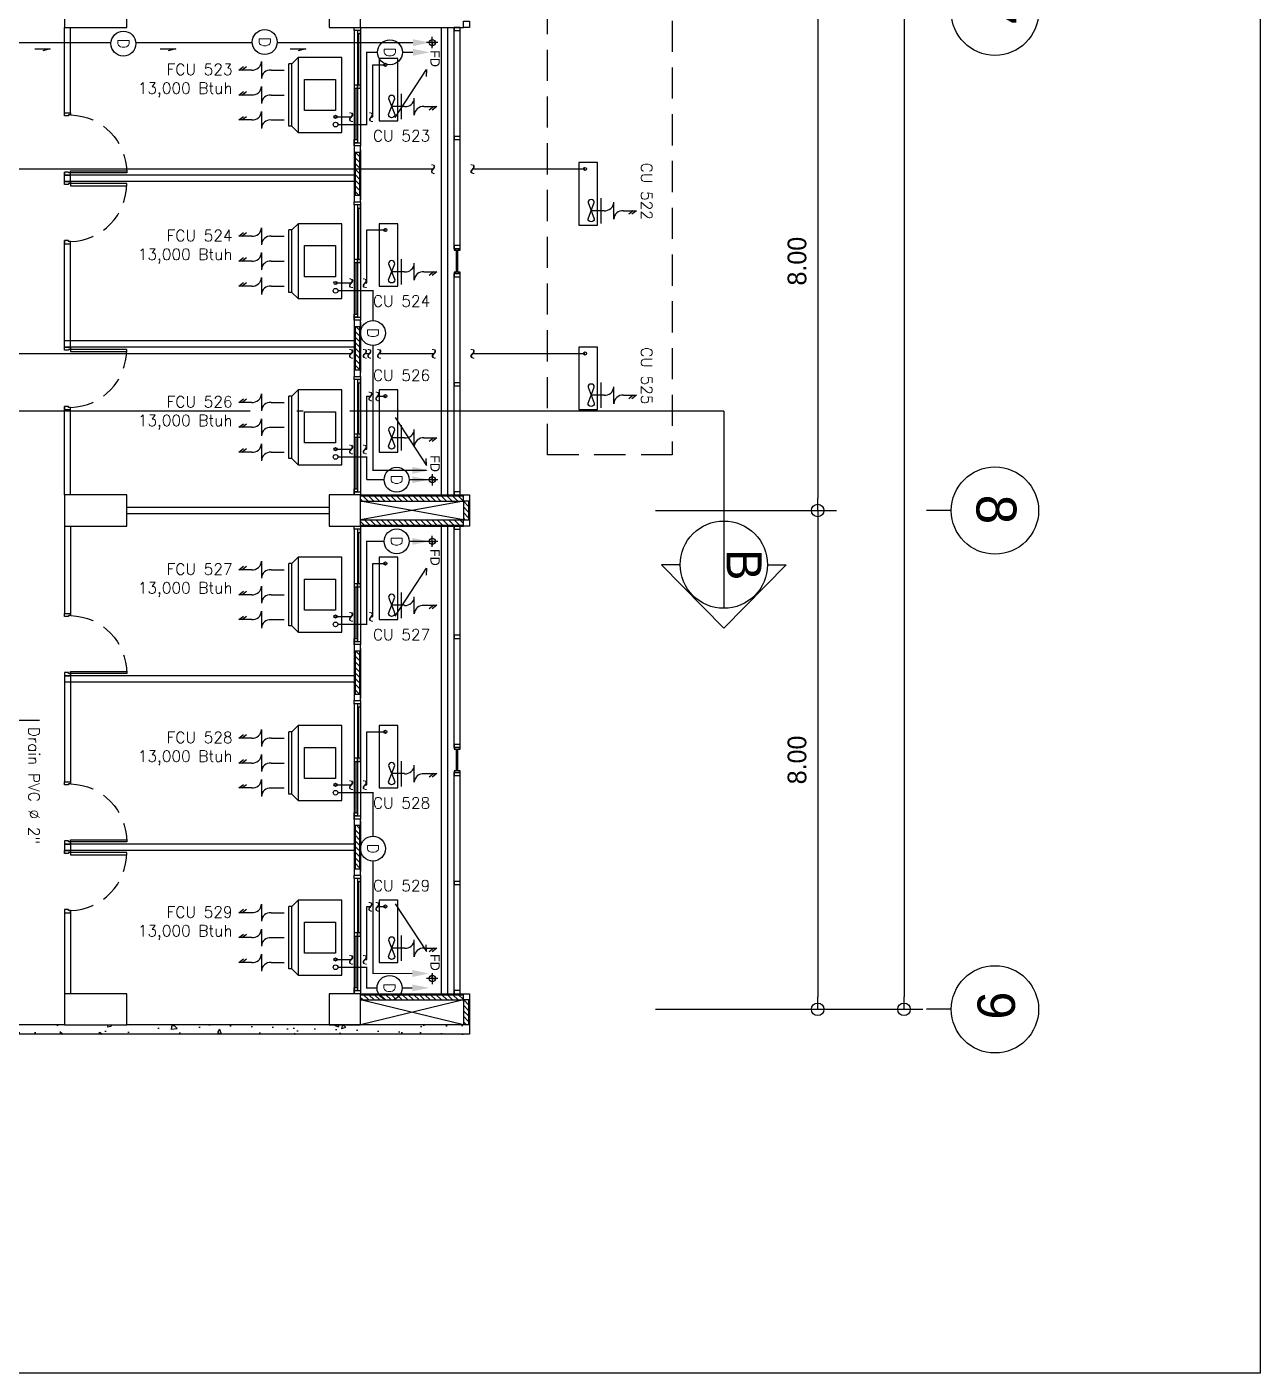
# Model space of a CAD drawing. Header units: millimetres. Extents: x -398 to 816, y -1 to 208.
# Drawn here: x 536.08 to 555.85, y 130.75 to 152.34 of the extents above; entities that cross this region are included whole.
import ezdxf
from ezdxf.enums import TextEntityAlignment as Align

# ---------------------------------------------------------------- set-up
doc = ezdxf.new("R2010")
doc.units = ezdxf.units.MM
doc.linetypes.add('ACAD_ISO04W100', pattern=[30, 24, -3, 0, -3])
doc.linetypes.add('DASHED', pattern=[0.75, 0.5, -0.25])
for name, color, linetype in [('AA_Column', 5, 'Continuous'), ('AA_Dim', 6, 'Continuous'), ('AA_Dim2', 6, 'Continuous'), ('AA_Door', 3, 'Continuous'), ('AA_FD', 6, 'Continuous'), ('AA_Floor', 31, 'Continuous'), ('AA_Hatch', 8, 'Continuous'), ('AA_Wall', 1, 'Continuous'), ('AA_Window', 4, 'Continuous'), ('AC DRAIN', 240, 'Continuous'), ('AC FCU', 221, 'Continuous'), ('AC LINE', 171, 'Continuous')]:
    doc.layers.add(name, color=color, linetype=linetype)
doc.styles.add('E140', font='vit-s.shx', dxfattribs={"height": 3.2})
doc.styles.add('Romand', font='romand.shx')
doc.styles.add('Romans', font='romans.shx')
doc.styles.get("Standard").update_dxf_attribs({"font": 'vit-s.shx'})
doc.styles.add('style2', font='vit-s.shx', dxfattribs={"height": 3.2})
doc.styles.add('VIT-S', font='vit-s.shx')
doc.dimstyles.new('overall', dxfattribs={"dimtxt": 0.25, "dimasz": 0.15, "dimexe": 0.3, "dimexo": 0.3, "dimgap": 0.18, "dimtad": 1, "dimzin": 0, "dimdsep": 46, "dimtxsty": 'Standard', "dimblk": 'ORIGIN', "dimcen": 0.015, "dimclrd": 256, "dimclre": 256, "dimclrt": 2, "dimadec": 0, "dimazin": 0, "dimtfac": 1, "dimtofl": 0, "dimtmove": 0, "dimatfit": 3, "dimldrblk": 'OPEN90', "dimfxl": 0, "dimtolj": 1, "dimtzin": 0, "dimarcsym": 0})
pattern_1 = [(315, (23.87015, 1262.65468), (0.0449012806, 0.0449012806), [])]

# ---------------------------------------------------------------- blocks, each defined once
blk = doc.blocks.new('door_90')
at = {"layer": 'AA_Door', "color": 9}
blk.add_lwpolyline([(0.07, 0.1), (0.07, 1), (0.035, 1), (0.035, 0.1)], close=True, dxfattribs=at)
for points in [[(0, 0), (0, 0.1), (0.035, 0.1), (0.035, 0.065), (0.05, 0.065), (0.05, 0), (0, 0)], [(1, 0), (1, 0.1), (0.965, 0.1), (0.965, 0.065), (0.95, 0.065), (0.95, 0), (1, 0)]]:
    blk.add_lwpolyline(points, dxfattribs=at)
at = {"layer": 'AA_Door', "color": 9, "linetype": 'DASHED', "ltscale": 0.75}
blk.add_arc((0.043, 0.077), 0.923, 1.5795, 90.5293, dxfattribs=at)
blk = doc.blocks.new('AC')
at = {"layer": 'AC FCU', "color": 8}
for p, q in [((-0.4, 1.651), (-0.342, 1.578)), ((-0.4, 1.444), (-0.4, 1.651)), ((-0.4, 1.601), (-0.342, 1.528)), ((0, 1.444), (0, 1.651)), ((0, 1.651), (0.058, 1.578)), ((0, 1.601), (0.058, 1.528)), ((0.4, 1.651), (0.458, 1.578)), ((0.4, 1.444), (0.4, 1.651)), ((0.4, 1.601), (0.458, 1.528)), ((-0.264, 1.289), (-0.536, 1.289)), ((-0.4, 1.134), (-0.4, 0.926)), ((0.136, 1.289), (-0.136, 1.289)), ((0, 1.134), (0, 0.926)), ((0.536, 1.289), (0.264, 1.289)), ((0.4, 1.134), (0.4, 0.926))]:
    blk.add_line(p, q, dxfattribs=at)
at = {"layer": 'AC FCU'}
for p, q in [((-0.5, 0.8), (-0.6, 0.7)), ((-0.5, 0.8), (-0.5, 0.85)), ((-0.5, 0.85), (0.5, 0.85)), ((-0.5, 0.8), (0.5, 0.8)), ((0.5, 0.8), (0.5, 0.85)), ((0.5, 0.8), (0.6, 0.7))]:
    blk.add_line(p, q, dxfattribs=at)
blk.add_lwpolyline([(-0.6, 0), (0.6, 0), (0.6, 0.7), (-0.6, 0.7)], close=True, dxfattribs=at)
at = {"layer": 'AC FCU', "color": 8}
blk.add_lwpolyline([(-0.25, 0.1), (-0.25, 0.6), (0.25, 0.6), (0.25, 0.1)], close=True, dxfattribs=at)
at = {"layer": 'AC FCU'}
blk.add_circle((-0.35, 0.1), 0.025, dxfattribs=at)
at = {"layer": 'AC FCU', "color": 8}
for centre, start, end in [((-0.26, 1.429), 173.9498, 268.5513), ((0.14, 1.429), 173.9498, 268.5513), ((0.54, 1.429), 173.9498, 268.5513), ((-0.54, 1.148), 353.9498, 88.5513), ((-0.14, 1.148), 353.9498, 88.5513), ((0.26, 1.148), 353.9498, 88.5513)]:
    blk.add_arc(centre, 0.14, start, end, dxfattribs=at)
blk = doc.blocks.new('ACC1')
at = {"layer": 'AC FCU', "color": 8}
for p, q in [((-0.36, 0.474), (-0.36, 0.067)), ((-0.925, 0.27), (-0.852, 0.328)), ((-0.718, 0.27), (-0.925, 0.27)), ((-0.875, 0.27), (-0.802, 0.328)), ((-0.562, 0.407), (-0.562, 0.134)), ((-0.407, 0.27), (-0.2, 0.27))]:
    blk.add_line(p, q, dxfattribs=at)
at = {"layer": 'AC FCU'}
for p, q in [((0, 0.5), (-0.3, 0.5)), ((-0.3, 0.5), (-0.3, -0.5)), ((0, -0.5), (0, 0.5)), ((-0.3, -0.5), (0, -0.5))]:
    blk.add_line(p, q, dxfattribs=at)
blk.add_lwpolyline([(-0.25, 0.4, -1), (-0.15, 0.4), (-0.25, 0.141, 1), (-0.15, 0.141), (-0.25, 0.4)], format="xyb", dxfattribs=at)
blk.add_circle((-0.1, -0.4), 0.025, dxfattribs=at)
at = {"layer": 'AC FCU', "color": 8}
for centre, start, end in [((-0.703, 0.41), 263.9498, 358.5513), ((-0.422, 0.131), 83.9498, 178.5513)]:
    blk.add_arc(centre, 0.14, start, end, dxfattribs=at)
blk = doc.blocks.new('POINT_Drain')
at = {"layer": 'Defpoints'}
blk.add_circle((0, 0), 0.2, dxfattribs=at)
at = {"layer": 'AC DRAIN', "insert": (0, 0), "char_height": 0.18, "width": 0.25231, "attachment_point": 5, "style": 'Romans'}
blk.add_mtext('D', dxfattribs=at)
blk = doc.blocks.new('GRD-2')
at = {"layer": 'AA_Dim', "color": 1}
blk.add_line((0, -10.99), (0, -12.98), dxfattribs=at)
blk.add_circle((0, -7.49), 3.5, dxfattribs=at)
at = {"layer": 'AA_Dim', "color": 3, "style": 'E140'}
blk.add_attdef('GRID', text='', height=3.2, dxfattribs=at).set_placement((-0.09, -7.37), align=Align.MIDDLE)
blk = doc.blocks.new('_Origin')
at = {"layer": 'AA_Dim2', "color": 0, "lineweight": -2}
blk.add_line((0, 0), (-1, 0), dxfattribs=at)
blk.add_circle((0, 0), 0.5, dxfattribs=at)
blk = doc.blocks.new('*D236')
at = {"layer": 'AA_Dim', "color": 9, "lineweight": -2}
for p, q in [((549.059, 196.585), (550.444, 196.585)), ((550.144, 196.385), (550.144, 136.785)), ((549.059, 136.585), (550.444, 136.585))]:
    blk.add_line(p, q, dxfattribs=at)
at = {"layer": 'Defpoints', "color": 0}
for p in [(548.759, 196.585), (548.759, 136.585), (550.144, 136.585)]:
    blk.add_point(p, dxfattribs=at)
at = {"layer": 'AA_Dim', "color": 9, "lineweight": -2, "xscale": 0.2, "yscale": 0.2, "zscale": 0.2}
for p, rotation in [((550.144, 196.585), 90), ((550.144, 136.585), 270)]:
    blk.add_blockref('_Origin', p, dxfattribs=dict(at, rotation=rotation))
at = {"layer": 'AA_Dim', "color": 2, "insert": (549.814, 166.585), "char_height": 0.3, "attachment_point": 5, "rotation": 90}
blk.add_mtext('\\A1;60.00', dxfattribs=at)
blk = doc.blocks.new('_Open90')
at = {"layer": 'AA_Dim2', "color": 0, "lineweight": -2}
for p, q in [((0, 0), (-1, 0)), ((-0.5, 0.5), (0, 0)), ((0, 0), (-0.5, -0.5))]:
    blk.add_line(p, q, dxfattribs=at)
blk = doc.blocks.new('*D237')
at = {"layer": 'AA_Dim', "color": 9, "lineweight": -2}
for p, q in [((546.457, 152.585), (549.059, 152.585)), ((548.759, 152.385), (548.759, 144.785)), ((546.157, 144.585), (549.059, 144.585))]:
    blk.add_line(p, q, dxfattribs=at)
at = {"layer": 'Defpoints', "color": 0}
for p in [(546.157, 152.585), (545.857, 144.585), (548.759, 144.585)]:
    blk.add_point(p, dxfattribs=at)
at = {"layer": 'AA_Dim', "color": 9, "lineweight": -2, "xscale": 0.2, "yscale": 0.2, "zscale": 0.2}
for p, rotation in [((548.759, 152.585), 90), ((548.759, 144.585), 270)]:
    blk.add_blockref('_Origin', p, dxfattribs=dict(at, rotation=rotation))
at = {"layer": 'AA_Dim', "color": 2, "insert": (548.429, 148.585), "char_height": 0.3, "attachment_point": 5, "rotation": 90}
blk.add_mtext('\\A1;8.00', dxfattribs=at)
blk = doc.blocks.new('*D238')
at = {"layer": 'AA_Dim', "color": 9, "lineweight": -2}
for p, q in [((546.157, 144.585), (549.059, 144.585)), ((548.759, 144.385), (548.759, 136.785)), ((546.157, 136.585), (549.059, 136.585))]:
    blk.add_line(p, q, dxfattribs=at)
at = {"layer": 'Defpoints', "color": 0}
for p in [(545.857, 144.585), (545.857, 136.585), (548.759, 136.585)]:
    blk.add_point(p, dxfattribs=at)
at = {"layer": 'AA_Dim', "color": 9, "lineweight": -2, "xscale": 0.2, "yscale": 0.2, "zscale": 0.2}
for p, rotation in [((548.759, 144.585), 90), ((548.759, 136.585), 270)]:
    blk.add_blockref('_Origin', p, dxfattribs=dict(at, rotation=rotation))
at = {"layer": 'AA_Dim', "color": 2, "insert": (548.429, 140.585), "char_height": 0.3, "attachment_point": 5, "rotation": 90}
blk.add_mtext('\\A1;8.00', dxfattribs=at)

msp = doc.modelspace()

# ---------------------------------------------------------------- hatches: boundary and pattern name
at = {"layer": 'AA_Hatch'}
h = msp.add_hatch(dxfattribs=at)
h.set_pattern_fill('ANSI31', color=256, scale=0.02, angle=270, style=0)
h.set_pattern_definition(pattern_1)
h.paths.add_polyline_path([(541.411, 149.637), (541.411, 150.335), (541.341, 150.335), (541.341, 149.637)])
h = msp.add_hatch(dxfattribs=at)
h.set_pattern_fill('ANSI31', color=256, scale=0.02, angle=270, style=0)
h.set_pattern_definition(pattern_1)
h.paths.add_polyline_path([(541.411, 146.835), (541.411, 147.537), (541.341, 147.537), (541.341, 146.835)])
h = msp.add_hatch(dxfattribs=at)
h.set_pattern_fill('ANSI31', color=256, scale=0.02, angle=270, style=0)
h.set_pattern_definition(pattern_1)
h.paths.add_polyline_path([(543.161, 144.585), (543.161, 144.735), (543.076, 144.735), (543.076, 144.585)])
h.paths.add_polyline_path([(543.161, 144.435), (543.161, 144.585), (543.076, 144.585), (543.076, 144.435)])
h.paths.add_polyline_path([(543.076, 144.735), (543.076, 144.82), (541.426, 144.82), (541.426, 144.735)])
h.paths.add_polyline_path([(543.076, 144.35), (543.076, 144.435), (541.426, 144.435), (541.426, 144.35)])
h = msp.add_hatch(dxfattribs=at)
h.set_pattern_fill('ANSI31', color=256, scale=0.02, angle=270, style=0)
h.set_pattern_definition(pattern_1)
h.paths.add_polyline_path([(541.411, 141.637), (541.411, 142.335), (541.341, 142.335), (541.341, 141.637)])
h = msp.add_hatch(dxfattribs=at)
h.set_pattern_fill('ANSI31', color=256, scale=0.02, angle=270, style=0)
h.set_pattern_definition(pattern_1)
h.paths.add_polyline_path([(541.411, 138.835), (541.411, 139.537), (541.341, 139.537), (541.341, 138.835)])
h = msp.add_hatch(dxfattribs=at)
h.set_pattern_fill('ANSI31', color=256, scale=0.02, angle=270, style=0)
h.set_pattern_definition(pattern_1)
h.paths.add_polyline_path([(543.076, 136.735), (543.076, 136.82), (541.426, 136.82), (541.426, 136.735)])
h.paths.add_polyline_path([(543.161, 136.335), (543.161, 136.735), (543.076, 136.735), (543.076, 136.435), (543.076, 136.335)])
h = msp.add_hatch(dxfattribs=at)
h.set_pattern_fill('AR-CONC', color=256, scale=0.004, angle=270, style=0)
h.set_pattern_definition([(320, (23.87015, 1262.6547), (-0.06375634, -0.72873868), [0.0762, -0.8382]), (265, (23.87015, 1262.6547), (0.76422657, 0.1409713), [0.06096, -0.67056]), (10.451, (23.86484, 1262.59395), (0.70046675, -0.58777), [0.06476, -0.71236]), (316.1842, (24.07335, 1262.6547), (-0.1681693, -1.08431616), [0.1143, -1.2573]), (6.6356, (24.0593, 1262.5643), (0.9897022, -0.9496169), [0.09714, -1.06854]), (261.184, (24.0734, 1262.6547), (0.9897005, -0.9496184), [0.09144, -1.00584]), (291, (24.02255, 1262.5531), (-0.40906207, -0.60645952), [0.0762, -0.8382]), (236, (24.02255, 1262.5531), (0.73675186, -0.2472081), [0.06096, -0.67056]), (341.4514, (23.98846, 1262.50254), (0.32769143, -0.85366596), [0.06476, -0.71236]), (307.5, (23.87015, 1262.65468), (0.338220155, -0.012354413), [0, -0.662432, 0, -0.68072, 0, -0.6731]), (277.5, (23.87015, 1262.65468), (0.4007223, -0.26727865), [0, -0.388112, 0, -0.647192, 0, -0.25654]), (237.5, (23.87015, 1262.88125), (-0.022914976, -0.54236238), [0, -0.254, 0, -0.79248, 0, -1.05156]), (227.5, (23.87015, 1262.98285), (0.10170596, -0.59251673), [0, -0.3302, 0, -0.526288, 0, -0.74676])])
h.paths.add_polyline_path([(543.176, 136.185), (543.176, 136.335), (537.676, 136.335), (536.676, 136.335), (531.676, 136.335), (530.676, 136.335), (530.676, 136.185)])

# ---------------------------------------------------------------- linework, layer by layer
at = {"layer": 'AA_Column'}
for points in [[(536.676, 152.835), (536.676, 152.335), (537.676, 152.335), (537.676, 152.835)], [(540.926, 152.835), (540.926, 152.335), (541.426, 152.335), (541.426, 152.835)], [(536.676, 144.835), (536.676, 144.335), (537.676, 144.335), (537.676, 144.835)], [(540.926, 144.835), (540.926, 144.335), (541.426, 144.335), (541.426, 144.835)], [(536.676, 136.835), (536.676, 136.335), (537.676, 136.335), (537.676, 136.835)], [(540.926, 136.835), (540.926, 136.335), (541.426, 136.335), (541.426, 136.835)]]:
    msp.add_lwpolyline(points, close=True, dxfattribs=at)
at = {"layer": 'AA_Dim', "color": 1}
msp.add_line((550.902, 136.585), (550.504, 136.585), dxfattribs=at)
msp.add_circle((551.602, 136.585), 0.7, dxfattribs=at)
at = {"layer": 'AA_FD', "color": 6}
for p, q in [((542.664, 152.09), (542.486, 152.09)), ((542.578, 152.003), (542.578, 152.181)), ((542.578, 152.09), (542.578, 152.028)), ((542.578, 152.09), (542.639, 152.09)), ((541.981, 150.892), (542.485, 151.659)), ((542.485, 151.659), (542.482, 151.548)), ((541.981, 146.078), (542.485, 145.31)), ((542.485, 145.31), (542.482, 145.422)), ((542.578, 145.166), (542.578, 144.988)), ((542.578, 145.079), (542.578, 145.141)), ((542.664, 145.079), (542.486, 145.079)), ((542.578, 145.079), (542.639, 145.079)), ((542.664, 144.09), (542.486, 144.09)), ((542.578, 144.003), (542.578, 144.181)), ((542.578, 144.09), (542.578, 144.028)), ((542.578, 144.09), (542.639, 144.09)), ((541.981, 142.892), (542.485, 143.659)), ((542.485, 143.659), (542.482, 143.548)), ((541.981, 138.278), (542.485, 137.51)), ((542.485, 137.51), (542.482, 137.622)), ((542.578, 137.166), (542.578, 136.988)), ((542.578, 137.079), (542.578, 137.141)), ((542.664, 137.079), (542.486, 137.079)), ((542.578, 137.079), (542.639, 137.079))]:
    msp.add_line(p, q, dxfattribs=at)
for centre in [(542.578, 152.09), (542.578, 145.079), (542.578, 144.09), (542.578, 137.079)]:
    msp.add_circle(centre, 0.05, dxfattribs=at)
at = {"layer": 'AA_Floor', "color": 9}
for p, q in [((542.726, 144.835), (542.726, 152.335)), ((542.726, 136.835), (542.726, 144.335))]:
    msp.add_line(p, q, dxfattribs=at)
at = {"layer": 'AA_Floor'}
for p, q in [((542.826, 144.835), (542.826, 152.335)), ((542.826, 136.835), (542.826, 144.335))]:
    msp.add_line(p, q, dxfattribs=at)
at = {"layer": 'AA_Wall'}
for p, q in [((536.676, 150.915), (536.676, 152.335)), ((536.776, 150.93), (536.776, 152.335)), ((541.426, 152.335), (543.076, 152.335)), ((541.326, 150.37), (541.326, 149.57)), ((541.426, 150.37), (541.426, 149.57)), ((536.676, 149.815), (536.676, 150.015)), ((541.326, 149.965), (536.676, 149.965)), ((541.326, 149.865), (536.676, 149.865)), ((536.776, 149.83), (536.776, 150)), ((536.676, 147.155), (536.676, 148.915)), ((536.776, 147.17), (536.776, 148.9)), ((541.326, 147.605), (541.326, 146.8)), ((541.426, 147.605), (541.426, 146.8)), ((541.326, 147.305), (536.676, 147.305)), ((541.326, 147.205), (536.676, 147.205)), ((536.676, 144.835), (536.676, 146.255)), ((536.776, 144.835), (536.776, 146.24)), ((541.426, 144.835), (543.076, 144.835)), ((541.426, 144.735), (543.076, 144.735)), ((543.076, 144.735), (543.076, 144.435)), ((543.176, 144.735), (543.176, 144.435)), ((540.926, 144.635), (537.676, 144.635)), ((540.926, 144.535), (537.676, 144.535)), ((536.676, 144.335), (536.676, 142.935)), ((536.776, 144.335), (536.776, 142.935)), ((541.426, 144.435), (543.076, 144.435)), ((541.426, 144.335), (543.076, 144.335)), ((541.326, 142.37), (541.326, 141.57)), ((541.426, 142.37), (541.426, 141.57)), ((536.676, 141.985), (536.676, 140.235)), ((541.326, 141.935), (536.676, 141.935)), ((536.776, 142), (536.776, 140.235)), ((541.326, 141.835), (536.676, 141.835)), ((541.326, 139.605), (541.326, 138.8)), ((541.426, 139.605), (541.426, 138.8)), ((536.676, 139.285), (536.676, 139.085)), ((536.776, 139.27), (536.776, 139.1)), ((541.326, 139.235), (536.676, 139.235)), ((541.326, 139.135), (536.676, 139.135)), ((536.676, 138.185), (536.676, 136.835)), ((536.776, 138.17), (536.776, 136.835)), ((541.426, 136.835), (543.076, 136.835)), ((541.426, 136.735), (543.076, 136.735)), ((543.076, 136.735), (543.076, 136.335)), ((543.076, 136.735), (543.076, 136.435)), ((543.176, 136.735), (543.176, 136.185)), ((543.176, 136.735), (543.176, 136.435)), ((536.676, 136.335), (531.676, 136.335)), ((536.676, 136.335), (531.676, 136.335)), ((540.926, 136.335), (537.676, 136.335)), ((543.176, 136.335), (537.676, 136.335)), ((543.176, 136.185), (530.676, 136.185))]:
    msp.add_line(p, q, dxfattribs=at)
at = {"layer": 'AA_Wall', "color": 3}
for p, q in [((542.926, 148.785), (542.926, 152.335)), ((543.026, 148.785), (543.026, 152.335)), ((542.926, 144.835), (542.926, 148.385)), ((543.026, 144.835), (543.026, 148.385)), ((542.926, 140.785), (542.926, 144.335)), ((543.026, 140.785), (543.026, 144.335)), ((542.926, 136.835), (542.926, 140.385)), ((543.026, 136.835), (543.026, 140.385))]:
    msp.add_line(p, q, dxfattribs=at)
at = {"layer": 'AA_Wall', "color": 8}
for p, q in [((541.341, 150.335), (541.341, 149.637)), ((541.411, 150.335), (541.411, 149.637)), ((541.341, 147.537), (541.341, 146.835)), ((541.411, 147.537), (541.411, 146.835)), ((541.426, 144.82), (543.076, 144.82)), ((543.076, 144.735), (541.426, 144.435)), ((543.076, 144.435), (541.426, 144.735)), ((543.161, 144.735), (543.161, 144.435)), ((541.426, 144.35), (543.076, 144.35)), ((541.341, 142.335), (541.341, 141.637)), ((541.411, 142.335), (541.411, 141.637)), ((541.341, 139.537), (541.341, 138.835)), ((541.411, 139.537), (541.411, 138.835)), ((541.426, 136.82), (543.076, 136.82)), ((543.076, 136.735), (541.426, 136.335)), ((543.076, 136.335), (541.426, 136.735)), ((543.161, 136.735), (543.161, 136.335)), ((543.161, 136.735), (543.161, 136.435))]:
    msp.add_line(p, q, dxfattribs=at)
at = {"layer": 'AA_Wall'}
for points in [[(543.176, 152.435), (543.176, 152.335), (543.076, 152.335), (543.076, 152.435)], [(541.326, 150.435), (541.326, 150.335), (541.426, 150.335), (541.426, 150.435)], [(541.326, 149.637), (541.326, 149.537), (541.426, 149.537), (541.426, 149.637)], [(541.326, 147.637), (541.326, 147.537), (541.426, 147.537), (541.426, 147.637)], [(541.326, 146.835), (541.326, 146.735), (541.426, 146.735), (541.426, 146.835)], [(543.176, 144.835), (543.176, 144.735), (543.076, 144.735), (543.076, 144.835)], [(543.176, 144.435), (543.176, 144.335), (543.076, 144.335), (543.076, 144.435)], [(541.326, 142.435), (541.326, 142.335), (541.426, 142.335), (541.426, 142.435)], [(541.326, 141.637), (541.326, 141.537), (541.426, 141.537), (541.426, 141.637)], [(541.326, 139.637), (541.326, 139.537), (541.426, 139.537), (541.426, 139.637)], [(541.326, 138.835), (541.326, 138.735), (541.426, 138.735), (541.426, 138.835)], [(543.176, 136.835), (543.176, 136.735), (543.076, 136.735), (543.076, 136.835)]]:
    msp.add_lwpolyline(points, close=True, dxfattribs=at)
at = {"layer": 'AA_Window', "color": 8}
for p, q in [((541.326, 152.285), (541.326, 150.43)), ((541.376, 152.285), (541.376, 150.485)), ((541.426, 152.285), (541.426, 150.43)), ((541.326, 149.487), (541.326, 147.632)), ((541.376, 149.487), (541.376, 147.687)), ((541.426, 149.487), (541.426, 147.632)), ((541.326, 146.685), (541.326, 144.83)), ((541.376, 146.685), (541.376, 144.885)), ((541.426, 146.685), (541.426, 144.83)), ((541.326, 144.285), (541.326, 142.43)), ((541.376, 144.285), (541.376, 142.485)), ((541.426, 144.285), (541.426, 142.43)), ((541.326, 141.487), (541.326, 139.632)), ((541.376, 141.487), (541.376, 139.687)), ((541.426, 141.487), (541.426, 139.632)), ((541.326, 138.685), (541.326, 136.83)), ((541.376, 138.685), (541.376, 136.885)), ((541.426, 138.685), (541.426, 136.83))]:
    msp.add_line(p, q, dxfattribs=at)
at = {"layer": 'AA_Window'}
for p, q in [((541.401, 151.41), (541.401, 152.235)), ((541.351, 151.36), (541.351, 150.535)), ((541.401, 148.612), (541.401, 149.437)), ((541.351, 148.562), (541.351, 147.737)), ((541.401, 145.81), (541.401, 146.635)), ((541.351, 145.76), (541.351, 144.935)), ((541.401, 143.41), (541.401, 144.235)), ((541.351, 143.36), (541.351, 142.535)), ((541.401, 140.612), (541.401, 141.437)), ((541.351, 140.562), (541.351, 139.737)), ((541.401, 137.81), (541.401, 138.635)), ((541.351, 137.76), (541.351, 136.935))]:
    msp.add_line(p, q, dxfattribs=at)
at = {"layer": 'AA_Window', "color": 2}
for points in [[(541.326, 152.335), (541.426, 152.335), (541.426, 152.285), (541.326, 152.285)], [(543.026, 152.335), (542.926, 152.335), (542.926, 152.285), (543.026, 152.285)], [(543.026, 150.585), (542.926, 150.585), (542.926, 150.535), (543.026, 150.535)], [(541.326, 150.485), (541.426, 150.485), (541.426, 150.435), (541.326, 150.435)], [(541.326, 149.537), (541.426, 149.537), (541.426, 149.487), (541.326, 149.487)], [(543.026, 148.835), (542.926, 148.835), (542.926, 148.785), (543.026, 148.785)], [(543.026, 148.785), (542.926, 148.785), (542.926, 148.76), (542.963, 148.76), (542.963, 148.41), (542.926, 148.41), (542.926, 148.385), (543.026, 148.385), (543.026, 148.41), (542.988, 148.41), (542.988, 148.76), (543.026, 148.76)], [(543.026, 148.385), (542.926, 148.385), (542.926, 148.335), (543.026, 148.335)], [(541.326, 147.687), (541.426, 147.687), (541.426, 147.637), (541.326, 147.637)], [(541.326, 146.735), (541.426, 146.735), (541.426, 146.685), (541.326, 146.685)], [(543.026, 146.635), (542.926, 146.635), (542.926, 146.585), (543.026, 146.585)], [(541.326, 144.885), (541.426, 144.885), (541.426, 144.835), (541.326, 144.835)], [(543.026, 144.885), (542.926, 144.885), (542.926, 144.835), (543.026, 144.835)], [(541.326, 144.335), (541.426, 144.335), (541.426, 144.285), (541.326, 144.285)], [(543.026, 144.335), (542.926, 144.335), (542.926, 144.285), (543.026, 144.285)], [(543.026, 142.585), (542.926, 142.585), (542.926, 142.535), (543.026, 142.535)], [(541.326, 142.485), (541.426, 142.485), (541.426, 142.435), (541.326, 142.435)], [(541.326, 141.537), (541.426, 141.537), (541.426, 141.487), (541.326, 141.487)], [(543.026, 140.835), (542.926, 140.835), (542.926, 140.785), (543.026, 140.785)], [(543.026, 140.785), (542.926, 140.785), (542.926, 140.76), (542.963, 140.76), (542.963, 140.41), (542.926, 140.41), (542.926, 140.385), (543.026, 140.385), (543.026, 140.41), (542.988, 140.41), (542.988, 140.76), (543.026, 140.76)], [(543.026, 140.385), (542.926, 140.385), (542.926, 140.335), (543.026, 140.335)], [(541.326, 139.687), (541.426, 139.687), (541.426, 139.637), (541.326, 139.637)], [(541.326, 138.735), (541.426, 138.735), (541.426, 138.685), (541.326, 138.685)], [(543.026, 138.635), (542.926, 138.635), (542.926, 138.585), (543.026, 138.585)], [(541.326, 136.885), (541.426, 136.885), (541.426, 136.835), (541.326, 136.835)], [(543.026, 136.885), (542.926, 136.885), (542.926, 136.835), (543.026, 136.835)]]:
    msp.add_lwpolyline(points, close=True, dxfattribs=at)
at = {"layer": 'AA_Window'}
for points in [[(541.376, 152.235), (541.426, 152.235), (541.426, 152.285), (541.376, 152.285)], [(541.326, 151.36), (541.376, 151.36), (541.376, 151.41), (541.326, 151.41)], [(541.376, 151.36), (541.426, 151.36), (541.426, 151.41), (541.376, 151.41)], [(541.326, 150.535), (541.376, 150.535), (541.376, 150.485), (541.326, 150.485)], [(541.376, 149.437), (541.426, 149.437), (541.426, 149.487), (541.376, 149.487)], [(541.326, 148.562), (541.376, 148.562), (541.376, 148.612), (541.326, 148.612)], [(541.376, 148.562), (541.426, 148.562), (541.426, 148.612), (541.376, 148.612)], [(541.326, 147.737), (541.376, 147.737), (541.376, 147.687), (541.326, 147.687)], [(541.376, 146.635), (541.426, 146.635), (541.426, 146.685), (541.376, 146.685)], [(541.326, 145.76), (541.376, 145.76), (541.376, 145.81), (541.326, 145.81)], [(541.376, 145.76), (541.426, 145.76), (541.426, 145.81), (541.376, 145.81)], [(541.326, 144.935), (541.376, 144.935), (541.376, 144.885), (541.326, 144.885)], [(541.376, 144.235), (541.426, 144.235), (541.426, 144.285), (541.376, 144.285)], [(541.326, 143.36), (541.376, 143.36), (541.376, 143.41), (541.326, 143.41)], [(541.376, 143.36), (541.426, 143.36), (541.426, 143.41), (541.376, 143.41)], [(541.326, 142.535), (541.376, 142.535), (541.376, 142.485), (541.326, 142.485)], [(541.376, 141.437), (541.426, 141.437), (541.426, 141.487), (541.376, 141.487)], [(541.326, 140.562), (541.376, 140.562), (541.376, 140.612), (541.326, 140.612)], [(541.376, 140.562), (541.426, 140.562), (541.426, 140.612), (541.376, 140.612)], [(541.326, 139.737), (541.376, 139.737), (541.376, 139.687), (541.326, 139.687)], [(541.376, 138.635), (541.426, 138.635), (541.426, 138.685), (541.376, 138.685)], [(541.326, 137.76), (541.376, 137.76), (541.376, 137.81), (541.326, 137.81)], [(541.376, 137.76), (541.426, 137.76), (541.426, 137.81), (541.376, 137.81)], [(541.326, 136.935), (541.376, 136.935), (541.376, 136.885), (541.326, 136.885)]]:
    msp.add_lwpolyline(points, close=True, dxfattribs=at)
at = {"layer": 'AC DRAIN', "color": 1}
for p, q in [((536.203, 151.99), (536.451, 151.99)), ((536.451, 151.99), (536.33, 151.958)), ((538.214, 151.99), (538.462, 151.99)), ((538.462, 151.99), (538.341, 151.958)), ((540.3, 151.99), (540.548, 151.99)), ((540.548, 151.99), (540.427, 151.958))]:
    msp.add_line(p, q, dxfattribs=at)
at = {"layer": 'AC DRAIN', "color": 2}
msp.add_line((536.276, 141.217), (535.67, 141.217), dxfattribs=at)
at = {"layer": 'AC DRAIN', "linetype": 'DASHED', "const_width": 0.02}
for points in [[(537.425, 152.09), (534.924, 152.09)], [(539.69, 152.09), (537.823, 152.09)], [(542.269, 152.09), (540.089, 152.09)]]:
    msp.add_lwpolyline(points, dxfattribs=at)
at = {"layer": 'AC DRAIN', "const_width": 0.02}
for points in [[(541.063, 150.775), (541.526, 150.775), (541.526, 151.935), (541.698, 151.935)], [(542.098, 151.935), (542.269, 151.935)], [(541.063, 148.11), (541.626, 148.11), (541.626, 147.632)], [(541.626, 147.232), (541.626, 145.23), (542.486, 145.23)], [(541.063, 145.445), (541.526, 145.445), (541.526, 145.079)], [(541.526, 145.079), (541.806, 145.079)], [(542.206, 145.079), (542.486, 145.079)], [(541.063, 142.76), (541.526, 142.76), (541.526, 144.09), (541.806, 144.09)], [(542.206, 144.09), (542.486, 144.09)], [(541.063, 140.06), (541.626, 140.06), (541.626, 139.363)], [(541.626, 138.963), (541.626, 137.16), (542.258, 137.16)], [(541.063, 137.26), (541.526, 137.26), (541.526, 136.929), (541.692, 136.929)], [(542.092, 136.929), (542.258, 136.929)]]:
    msp.add_lwpolyline(points, dxfattribs=at)
at = {"layer": 'AC DRAIN'}
for centre in [(541.026, 150.775), (541.026, 148.11), (541.026, 145.445), (541.026, 142.76), (541.026, 140.06), (541.026, 137.26)]:
    msp.add_circle(centre, 0.0375, dxfattribs=at)
for points in [[(542.269, 152.145), (542.539, 152.09), (542.269, 152.035)], [(542.269, 151.99), (542.539, 151.935), (542.269, 151.88)], [(542.258, 145.285), (542.528, 145.23), (542.258, 145.175)], [(542.258, 145.134), (542.528, 145.079), (542.258, 145.024)], [(542.258, 144.145), (542.528, 144.09), (542.258, 144.035)], [(542.258, 137.215), (542.528, 137.16), (542.258, 137.105)], [(542.258, 136.984), (542.528, 136.929), (542.258, 136.874)]]:
    msp.add_solid(points, dxfattribs=at)
at = {"layer": 'AC FCU', "color": 5, "linetype": 'ACAD_ISO04W100', "ltscale": 0.25}
msp.add_line((547.254, 146.178), (509.881, 146.178), dxfattribs=at)
at = {"layer": 'AC FCU', "color": 5}
for p, q in [((547.254, 146.178), (547.254, 143.017)), ((547.254, 142.699), (546.254, 143.717)), ((546.554, 143.717), (546.254, 143.717)), ((547.254, 142.699), (548.254, 143.717)), ((547.954, 143.717), (548.254, 143.717))]:
    msp.add_line(p, q, dxfattribs=at)
at = {"layer": 'AC FCU', "color": 8}
msp.add_lwpolyline([(555.855, 208.191), (555.855, 130.751), (499.777, 130.751), (499.777, 208.191)], close=True, dxfattribs=at)
at = {"layer": 'AC FCU', "color": 5}
msp.add_circle((547.254, 143.717), 0.7, dxfattribs=at)
at = {"layer": 'AC LINE'}
for p, q in [((541.626, 150.9), (541.626, 151.735)), ((541.626, 151.735), (541.826, 151.735)), ((541.026, 150.9), (541.262, 150.9)), ((541.591, 150.9), (541.626, 150.9)), ((535.044, 150.065), (542.577, 150.065)), ((543.221, 150.065), (545.026, 150.065)), ((541.526, 148.235), (541.526, 149.085)), ((541.526, 149.085), (541.826, 149.085)), ((541.026, 148.235), (541.263, 148.235)), ((541.492, 148.235), (541.526, 148.235)), ((535.046, 147.105), (541.263, 147.105)), ((541.492, 147.105), (541.556, 147.105)), ((541.72, 147.105), (542.592, 147.105)), ((543.22, 147.105), (545.026, 147.105)), ((541.526, 145.57), (541.526, 146.42)), ((541.526, 146.42), (541.57, 146.42)), ((541.691, 146.42), (541.826, 146.42)), ((541.026, 145.57), (541.262, 145.57)), ((541.491, 145.57), (541.526, 145.57)), ((541.626, 142.885), (541.626, 143.735)), ((541.626, 143.735), (541.826, 143.735)), ((541.026, 142.885), (541.262, 142.885)), ((541.591, 142.885), (541.626, 142.885)), ((541.526, 140.185), (541.526, 141.035)), ((541.526, 141.035), (541.826, 141.035)), ((541.026, 140.185), (541.259, 140.185)), ((541.491, 140.185), (541.526, 140.185)), ((541.526, 137.385), (541.526, 138.235)), ((541.526, 138.235), (541.57, 138.235)), ((541.692, 138.235), (541.826, 138.235)), ((541.026, 137.385), (541.261, 137.385)), ((541.491, 137.385), (541.526, 137.385))]:
    msp.add_line(p, q, dxfattribs=at)
at = {"layer": 'AC LINE', "color": 2, "linetype": 'DASHED'}
msp.add_lwpolyline([(546.426, 159.192), (546.426, 145.477), (544.426, 145.477), (544.426, 159.192)], close=True, dxfattribs=at)

# ---------------------------------------------------------------- block references
at = {"layer": 'AA_FD', "xscale": 0.2000000000000455, "yscale": 0.2000000000000455, "zscale": 0.2, "rotation": 270}
for p, values in [((553.1, 152.585), {'GRID': '7'}), ((553.1, 144.585), {'GRID': '8'})]:
    msp.add_blockref('GRD-2', p, dxfattribs=at).add_auto_attribs(values)
at = {"layer": 'AA_Wall', "xscale": -1, "rotation": 270}
for p in [(536.676, 149.965), (536.676, 141.935), (536.676, 139.235)]:
    msp.add_blockref('door_90', p, dxfattribs=at)
at = {"layer": 'AA_Wall', "rotation": 270}
for p in [(536.676, 149.865), (536.676, 147.205), (536.676, 139.135)]:
    msp.add_blockref('door_90', p, dxfattribs=at)
at = {"layer": 'AC DRAIN', "color": 2, "rotation": 270}
for p in [(537.624, 152.074), (539.89, 152.099), (541.898, 151.935), (541.626, 147.432), (542.006, 145.079), (542.006, 144.09), (541.626, 139.163), (541.892, 136.929)]:
    msp.add_blockref('POINT_Drain', p, dxfattribs=at)
at = {"layer": 'AC FCU'}
for name, p, rotation in [('AC', (541.126, 151.25), 90), ('ACC1', (541.726, 151.335), 180), ('ACC1', (544.926, 149.665), 180), ('AC', (541.126, 148.585), 90), ('ACC1', (541.726, 148.685), 180), ('ACC1', (544.926, 146.705), 180), ('AC', (541.126, 145.92), 90), ('ACC1', (541.726, 146.02), 180), ('AC', (541.126, 143.235), 90), ('ACC1', (541.726, 143.335), 180), ('AC', (541.126, 140.535), 90), ('ACC1', (541.726, 140.635), 180), ('AC', (541.126, 137.735), 90), ('ACC1', (541.726, 137.835), 180)]:
    msp.add_blockref(name, p, dxfattribs=dict(at, rotation=rotation))

# ---------------------------------------------------------------- texts
at = {"layer": 'AA_Dim', "color": 3, "style": 'VIT-S'}
msp.add_text('9', height=0.6, rotation=270, dxfattribs=at).set_placement((551.322, 136.869))
at = {"layer": 'AA_FD', "color": 2, "style": 'style2'}
for p in [(542.548, 151.968), (542.548, 145.472), (542.548, 143.968), (542.548, 137.472)]:
    msp.add_text('FD', height=0.15, rotation=270, dxfattribs=at).set_placement(p)
at = {"layer": 'AC DRAIN', "color": 2, "style": 'Romans'}
msp.add_text('Drain PVC %%C 2" ', height=0.18, rotation=270, dxfattribs=at).set_placement((536.1, 141.117))
at = {"layer": 'AC FCU', "style": 'Romans'}
for s, p in [('FCU 523', (539.374, 151.57)), ('13,000 Btuh', (539.374, 151.27)), ('FCU 524', (539.374, 148.905)), ('13,000 Btuh', (539.374, 148.605)), ('FCU 526', (539.374, 146.24)), ('13,000 Btuh', (539.374, 145.94)), ('FCU 527', (539.374, 143.555)), ('13,000 Btuh', (539.374, 143.255)), ('FCU 528', (539.374, 140.855)), ('13,000 Btuh', (539.374, 140.555)), ('FCU 529', (539.374, 138.055)), ('13,000 Btuh', (539.374, 137.755))]:
    msp.add_text(s, height=0.18, dxfattribs=at).set_placement(p, align=Align.RIGHT)
for s, p in [('CU 523', (541.626, 150.685)), ('CU 524', (541.626, 148.035)), ('CU 527', (541.626, 142.685)), ('CU 528', (541.626, 139.985))]:
    msp.add_text(s, height=0.18, dxfattribs=at).set_placement(p, align=Align.TOP_LEFT)
at = {"layer": 'AC FCU'}
for s, height, style, p in [('CU 522', 0.18, 'Romans', (545.926, 150.165)), ('CU 525', 0.18, 'Romans', (545.926, 147.205)), ('B', 0.56, 'style2', (547.299, 143.964)), ('B', 0.56, 'style2', (547.299, 143.964))]:
    msp.add_text(s, height=height, rotation=270, dxfattribs=dict(at, style=style)).set_placement(p)
at = {"layer": 'AC FCU', "style": 'Romans'}
for s, p in [('CU 526', (541.626, 146.61)), ('CU 529', (541.626, 138.425))]:
    msp.add_text(s, height=0.18, dxfattribs=at).set_placement(p, align=Align.BOTTOM_LEFT)
at = {"layer": 'AC LINE', "style": 'Romand'}
for p in [(541.262, 150.896), (541.583, 150.896), (542.577, 150.061), (543.211, 150.061), (541.262, 148.231), (541.483, 148.231), (541.262, 147.101), (541.483, 147.101), (541.555, 147.101), (541.712, 147.101), (542.591, 147.101), (543.211, 147.101), (541.57, 146.416), (541.684, 146.416), (541.262, 145.566), (541.483, 145.566), (541.262, 142.881), (541.583, 142.881), (541.262, 140.181), (541.483, 140.181), (541.57, 138.231), (541.684, 138.231), (541.262, 137.381), (541.483, 137.381)]:
    msp.add_text('~', height=0.18, rotation=90, dxfattribs=at).set_placement(p, align=Align.MIDDLE)

# ---------------------------------------------------------------- dimensions: what is measured, and where the dimension line sits
at = {"layer": 'AA_Dim'}
for base, p1, p2, picture, middle in [((550.144, 136.585), (548.759, 196.585), (548.759, 136.585), '*D236', (549.814, 166.585)), ((548.759, 144.585), (546.157, 152.585), (545.857, 144.585), '*D237', (548.429, 148.585)), ((548.759, 136.585), (545.857, 144.585), (545.857, 136.585), '*D238', (548.429, 140.585))]:
    dim = msp.add_linear_dim(base=base, p1=p1, p2=p2, angle=270, dimstyle='overall', override={"dimtxt": 0.3, "dimasz": 0.2, "dimclrd": 9, "dimclre": 9}, dxfattribs=at)
    dim.commit()
    dim.dimension.update_dxf_attribs({"geometry": picture, "text_midpoint": middle})

doc.saveas('drawing.dxf')
